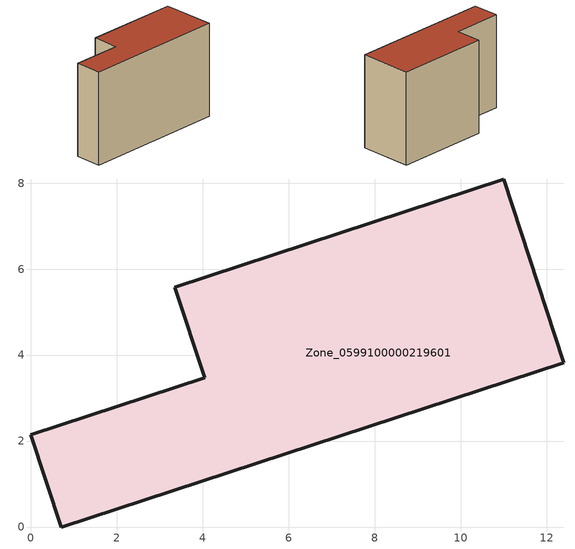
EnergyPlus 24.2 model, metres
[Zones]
Zone_0599100000219601
 floor ground (C_G): 0,2.15 4.04,3.47 3.35,5.58 11,8.1 12.39,3.82 0.7,0 z0
 wall outside (C_F): 4.04,3.47 0,2.15 0.7,0 12.39,3.82 11,8.1 3.35,5.58 4.04,3.47 z0:7.96
 roof outside (C_R): 11,8.1 3.35,5.58 4.04,3.47 0,2.15 0.7,0 12.39,3.82 z7.96
[BUILDING]
Pand.0599100000219601: North Axis=0; Terrain=City; Loads Convergence Tolerance Value=0.04; Temperature Convergence Tolerance Value=0.4; Solar Distribution=FullExterior; Maximum Number of Warmup Days=25; Minimum Number of Warmup Days=1
[Site:Location]
Rotterdam.The.Hague.AP_ZH_NLD Design_Conditions: Latitude=51.96; Longitude=4.45; Time Zone=1; Elevation=-4.5
[SITE:GROUNDTEMPERATURE:BUILDINGSURFACE]
18, 18, 18, 18, 18, 18, 18, 18, 18, 18, 18, 18
[MATERIAL] Thermal Absorptance=0.9; Solar Absorptance=0.7; Visible Absorptance=0.7
Name | Roughness | Thickness | Conductivity | Density | Specific Heat
G.TI.1946 | MediumSmooth | 0.15 | 1 | 540 | 1210
F.TI.1946 | Rough | 0.3 | 0.857143 | 1920 | 840
R.TI.1946 | MediumRough | 0.2 | 0.1 | 1500 | 1000
[CONSTRUCTION]
C_G: G.TI.1946
C_F: F.TI.1946
C_R: R.TI.1946
[ZONE]
Zone_0599100000219601: Type=1; Multiplier=1; Ceiling Height=Autocalculate; Volume=Autocalculate; Floor Area=autocalculate; Part of Total Floor Area=Yes
[ZONEINFILTRATION:DESIGNFLOWRATE]
Infil_Zone_0599100000219601: Zone or ZoneList or Space or SpaceList=Zone_0599100000219601; Schedule=AlwaysOn; Design Flow Rate Calculation Method=Flow/Area; Flow Rate per Floor Area=0.003; Constant Term Coefficient=1; Temperature Term Coefficient=0; Velocity Term Coefficient=0; Velocity Squared Term Coefficient=0
[HVACTEMPLATE:ZONE:IDEALLOADSAIRSYSTEM]
Zone_0599100000219601: Maximum Heating Supply Air Temperature=50; Minimum Cooling Supply Air Temperature=13; Maximum Heating Supply Air Humidity Ratio=0.0156; Minimum Cooling Supply Air Humidity Ratio=0.0077; Heating Limit=NoLimit; Cooling Limit=NoLimit; Dehumidification Control Type=ConstantSensibleHeatRatio; Cooling Sensible Heat Ratio=0.7; Dehumidification Setpoint=60; Humidification Control Type=None; Humidification Setpoint=30; Outdoor Air Method=None; Outdoor Air Flow Rate per Person=0.00944; Outdoor Air Flow Rate per Zone Floor Area=0; Outdoor Air Flow Rate per Zone=0; Demand Controlled Ventilation Type=None; Outdoor Air Economizer Type=NoEconomizer; Heat Recovery Type=None; Sensible Heat Recovery Effectiveness=0.7; Latent Heat Recovery Effectiveness=0.65
[ZONECONTROL:THERMOSTAT]
ThermostatControl_Zone_0599100000219601: Zone or ZoneList=Zone_0599100000219601; Control Type Schedule=DualSetpointControlType; Control 1=Thermostat_Zone_0599100000219601; Temperature Difference Between Cutout And Setpoint=0
[THERMOSTATSETPOINT:DUALSETPOINT]
Thermostat_Zone_0599100000219601: Heating Setpoint Temperature Schedule=HeatingSetpoint_Zone_0599100000219601; Cooling Setpoint Temperature Schedule=CoolingSetpoint_Zone_0599100000219601
[SCHEDULE:COMPACT]
HeatingSetpoint_Zone_0599100000219601: Through: 12/31, For: AllDays, Until: 24:00, 21
CoolingSetpoint_Zone_0599100000219601: Through: 12/31, For: AllDays, Until: 24:00, 24
DualSetpointControlType: Through: 12/31, For: AllDays, Until: 24:00, 4
AlwaysOn: Through: 12/31, For: AllDays, Until: 24:00, 1
